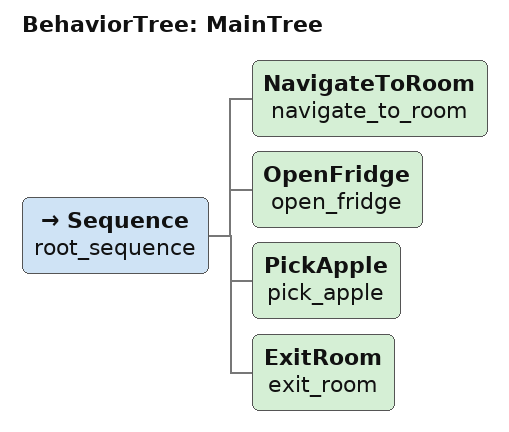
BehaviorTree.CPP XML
<root BTCPP_format="4" main_tree_to_execute="MainTree">
  <BehaviorTree ID="MainTree">
    <Sequence name="root_sequence">
      <NavigateToRoom name="navigate_to_room"/>
      <OpenFridge name="open_fridge"/>
      <PickApple name="pick_apple"/>
      <ExitRoom name="exit_room"/>
    </Sequence>
  </BehaviorTree>

</root>
